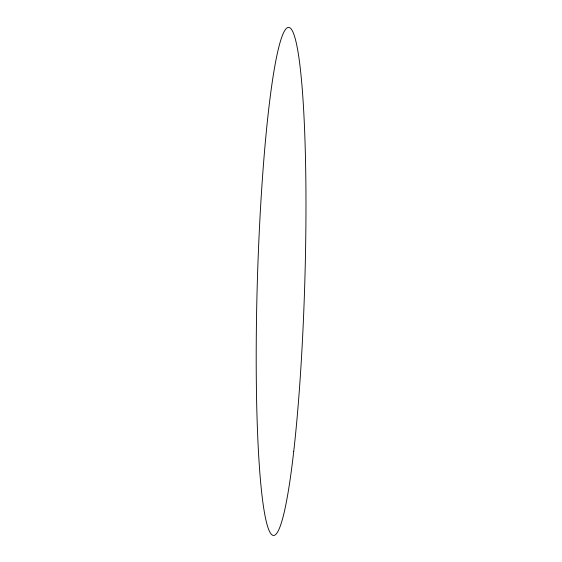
<?xml version="1.0" encoding="UTF-8"?>
<svg xmlns="http://www.w3.org/2000/svg" width="562" height="562" viewBox="0 0 562 562"><rect width="100%" height="100%" fill="white"/><g stroke="black" fill="none" stroke-linecap="round" stroke-linejoin="round"><path stroke-width="0.84" d="M293.708 451.602A254.15 23.73 -88.3 0 0 293.406 33.13A254.15 23.73 -88.3 0 0 256.202 360.109A254.15 23.73 -88.3 0 0 293.708 451.602"/></g></svg>
